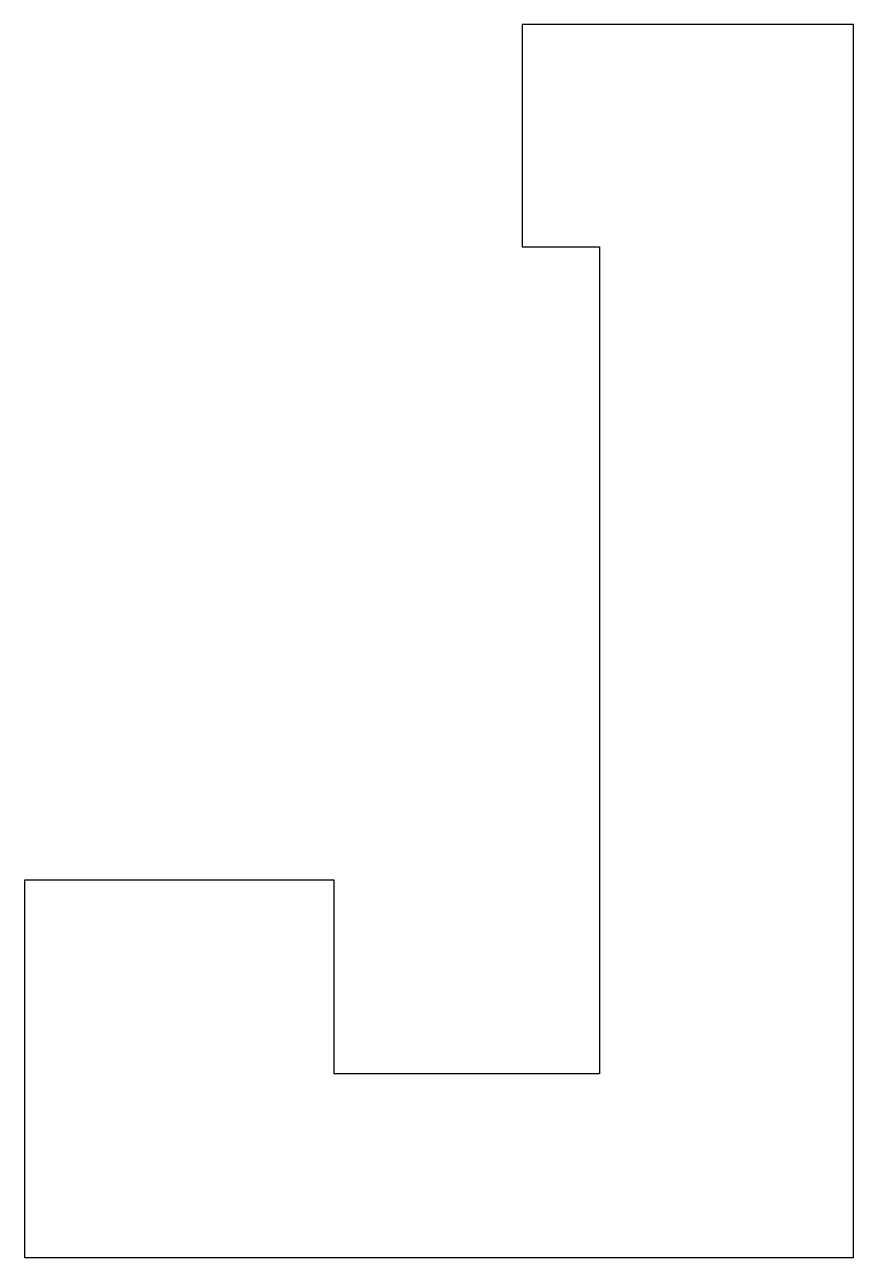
# Model space of a CAD drawing. Header units: millimetres. Extents: x 140.2 to 183, y 76.6 to 140.2.
import ezdxf

# ---------------------------------------------------------------- set-up
doc = ezdxf.new("R2010")
doc.units = ezdxf.units.MM
doc.layers.add('ribbon', color=6, linetype='Continuous', true_color=0xff00e9)

msp = doc.modelspace()

# ---------------------------------------------------------------- linework, layer by layer
at = {"layer": 'ribbon'}
msp.add_lwpolyline([(140.155, 96.063), (140.155, 76.583), (182.983, 76.583), (182.983, 140.247), (165.865, 140.247), (165.865, 128.767), (169.865, 128.767), (169.865, 86.063), (156.155, 86.063), (156.155, 96.063)], close=True, dxfattribs=at)

doc.saveas('drawing.dxf')
